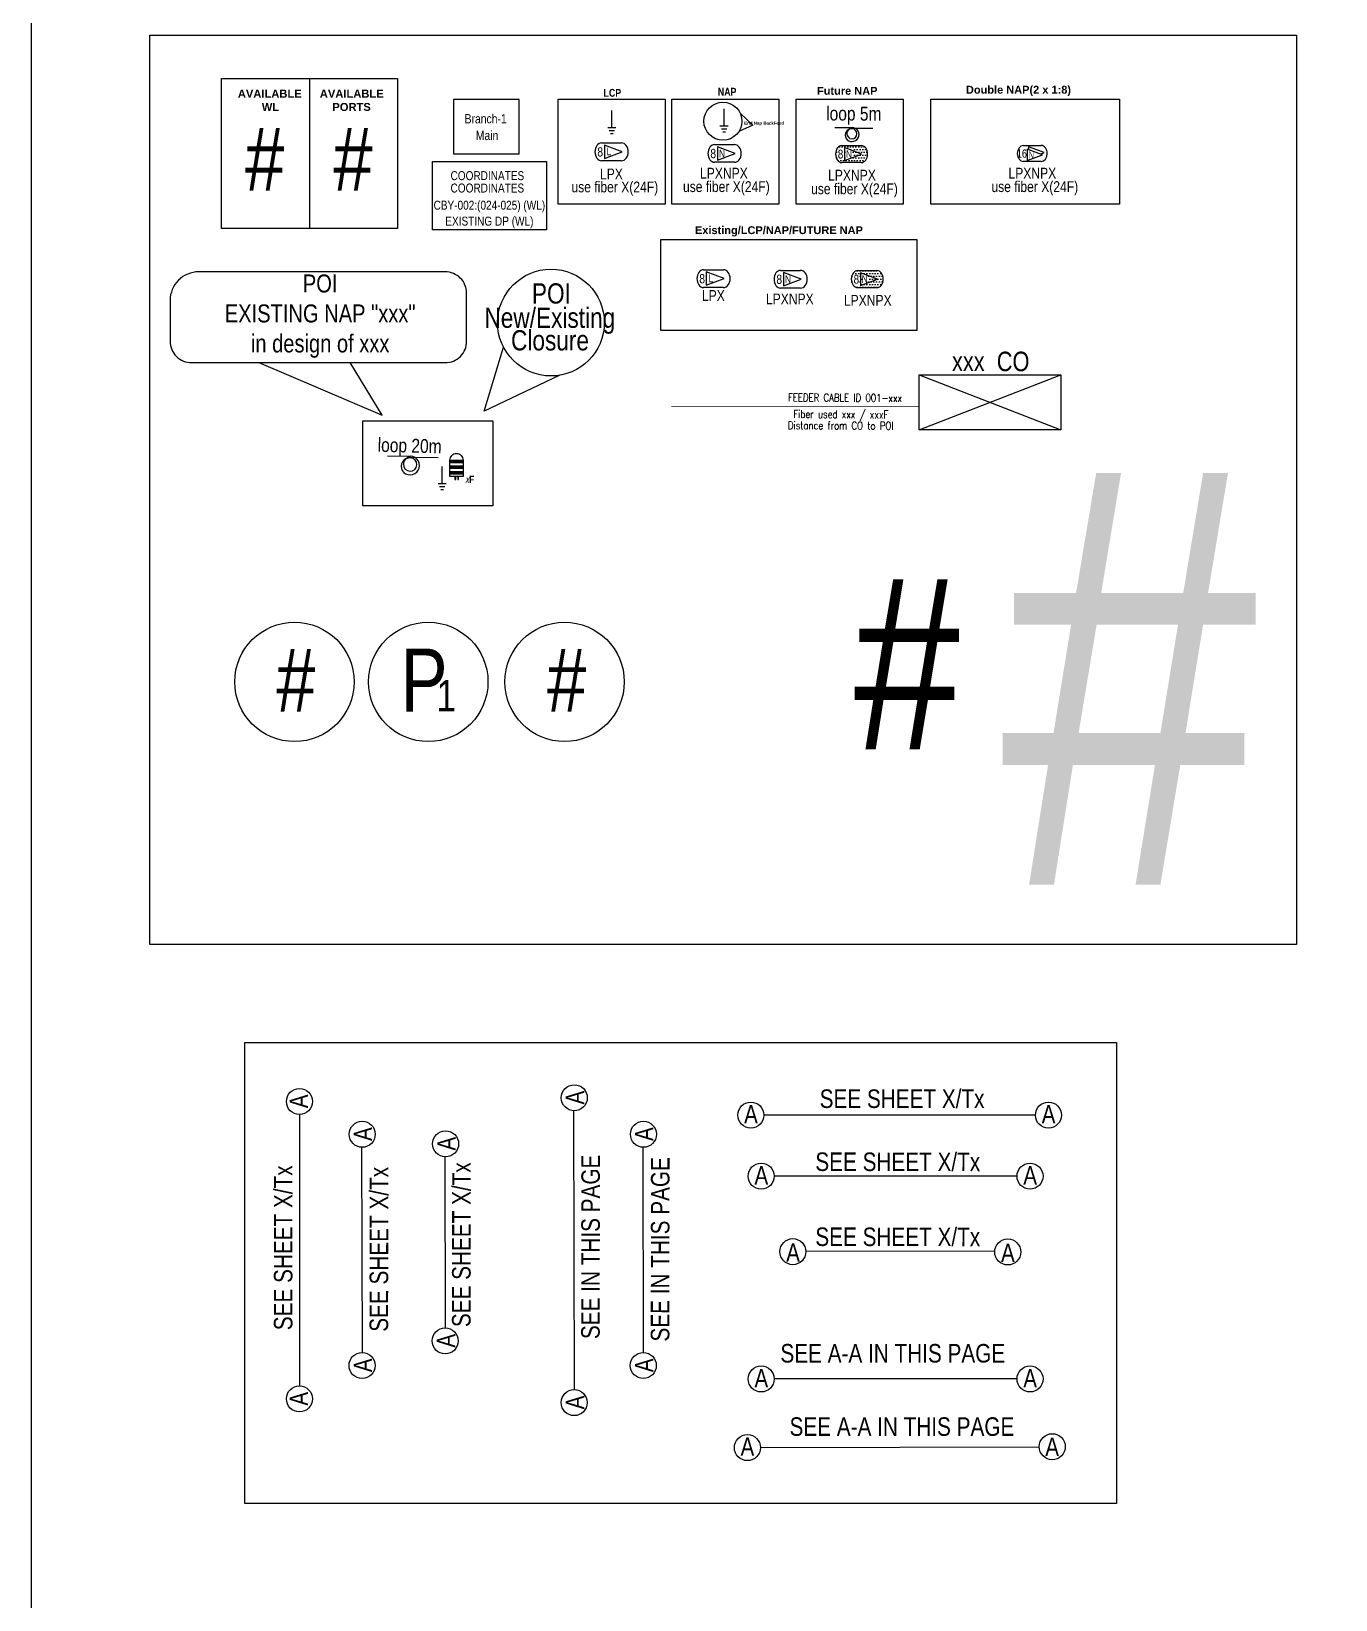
# Model space of a CAD drawing. Extents: x -663610 to -207124, y 70878 to 297551.
# Drawn here: x -255762 to -254919, y 80671 to 81685 of the extents above; entities that cross this region are included whole.
import ezdxf
from ezdxf.enums import TextEntityAlignment as Align

# ---------------------------------------------------------------- set-up
doc = ezdxf.new("R2010")
doc.units = 0
doc.header["$LTSCALE"] = 0.3
doc.linetypes.add('DASHED', pattern=[0.75, 0.5, -0.25])
doc.layers.get('0').update_dxf_attribs({"linetype": 'CONTINUOUS'})
for name, color, linetype in [('AVAILABLE PORTS', 20, 'CONTINUOUS'), ('AVAILABLE WL', 21, 'CONTINUOUS'), ('BASEMAP', 7, 'CONTINUOUS'), ('BOX No.', 7, 'CONTINUOUS'), ('COORDINATES', 3, 'CONTINUOUS'), ('Dome-Type Closure', 7, 'CONTINUOUS'), ('Double NAP', 7, 'CONTINUOUS'), ('DP #', 5, 'CONTINUOUS'), ('EXISTING DP ID', 2, 'CONTINUOUS'), ('EXISTING NAP AND LCP', 2, 'CONTINUOUS'), ('Existing NAP ID', 2, 'CONTINUOUS'), ('FOC Distribution Diagram (Proposed)', 1, 'CONTINUOUS'), ('Future NAP', 7, 'CONTINUOUS'), ('Future NAP ID', 1, 'CONTINUOUS'), ('Grounding System', 7, 'CONTINUOUS'), ('Loop', 7, 'CONTINUOUS'), ('Main or Branch', 7, 'CONTINUOUS'), ('NAP #', 3, 'CONTINUOUS'), ('Per page (Grounding)', 7, 'CONTINUOUS'), ('Proposed LCP', 1, 'CONTINUOUS'), ('Proposed LCP ID', 7, 'CONTINUOUS'), ('Proposed NAP', 7, 'CONTINUOUS'), ('Proposed NAP ID', 1, 'CONTINUOUS'), ('Proposed Pole #', 1, 'CONTINUOUS'), ('SEE SHEET', 7, 'CONTINUOUS')]:
    doc.layers.add(name, color=color, linetype=linetype)
doc.styles.add('Mark', font='arial.ttf', dxfattribs={"width": 0.8, "height": 2.5})
doc.styles.add('ROMANS', font='ROMANS.SHX', dxfattribs={"width": 0.8, "height": 2})
doc.styles.get("Standard").update_dxf_attribs({"font": '', "width": 0.8})
doc.styles.add('WMF-Arial Unicode MS0', font='')
doc.styles.get('Standard').set_extended_font_data('FangSong_GB2312')
doc.styles.get('WMF-Arial Unicode MS0').set_extended_font_data('Arial Unicode MS', bold=True)

# ---------------------------------------------------------------- blocks, each defined once
blk = doc.blocks.new('PROPOSED LCP')
at = {"color": 7, "linetype": 'Continuous'}
for p, q in [((74518.8, 11219.85), (74525.27, 11219.85)), ((74525.27, 11214.1), (74518.8, 11214.1))]:
    blk.add_line(p, q, dxfattribs=at)
blk.add_lwpolyline([(74525.45, 11216.98), (74519.7, 11219.14), (74519.7, 11214.82)], close=True, dxfattribs=at)
for centre, major_axis, start_param, end_param in [((74518.8, 11216.98), (0, -2.87), 3.141593, 4.712389), ((74518.8, 11216.98), (0, -2.88), 4.712389, 6.283185), ((74525.27, 11216.98), (0, -2.87), 1.570796, 3.141593), ((74525.27, 11216.98), (0, -2.88), 0, 1.570796)]:
    blk.add_ellipse(centre, major_axis=major_axis, ratio=0.75, start_param=start_param, end_param=end_param, dxfattribs=at)
at = {"color": 7, "style": 'Mark', "width": 0.8}
for s, height, p in [('8', 3, (74518.35, 11215.46)), ('L', 2.5, (74521.2, 11215.84))]:
    blk.add_text(s, height=height, dxfattribs=at).set_placement(p, align=Align.CENTER)
blk = doc.blocks.new('PROPOSED NAP')
at = {"color": 7, "linetype": 'Continuous'}
for p, q in [((74519.12, 11201.41), (74524.62, 11201.41)), ((74524.62, 11196.53), (74519.12, 11196.53))]:
    blk.add_line(p, q, dxfattribs=at)
blk.add_lwpolyline([(74524.77, 11198.97), (74519.88, 11200.8), (74519.88, 11197.14)], close=True, dxfattribs=at)
for centre, start_param, end_param in [((74519.12, 11198.97), 3.141593, 4.712389), ((74524.62, 11198.97), 1.570796, 3.141593), ((74519.12, 11198.97), 4.712389, 6.283185), ((74524.62, 11198.97), 0, 1.570796)]:
    blk.add_ellipse(centre, major_axis=(0, -2.44), ratio=0.75, start_param=start_param, end_param=end_param, dxfattribs=at)
at = {"color": 7, "style": 'Mark', "width": 0.8}
for s, height, p in [('8', 2.55, (74518.73, 11197.68)), ('N', 2.12, (74521.16, 11197.9))]:
    blk.add_text(s, height=height, dxfattribs=at).set_placement(p, align=Align.CENTER)
blk = doc.blocks.new('NAP NEW')
at = {"ltscale": 0.3}
h = blk.add_hatch(dxfattribs=at)
h.set_pattern_fill('DOTS', color=256, scale=1.5, style=0)
edge = h.paths.add_edge_path()
edge.add_ellipse((84650.7, -14873.4), major_axis=(0, -7.36), ratio=0.75, start_angle=90, end_angle=180)
edge.add_line((84650.7, -14866), (84634.1, -14866))
edge.add_ellipse((84634.1, -14873.4), major_axis=(0, -7.36), ratio=0.75, start_angle=180, end_angle=270)
edge.add_ellipse((84634.1, -14873.4), major_axis=(0, -7.36), ratio=0.75, start_angle=270, end_angle=360)
edge.add_line((84634.1, -14880.8), (84650.7, -14880.8))
edge.add_ellipse((84650.7, -14873.4), major_axis=(0, -7.36), ratio=0.75, start_angle=0, end_angle=90)
h.paths.add_polyline_path([(84651.1, -14873.4), (84636.4, -14878.9), (84636.4, -14867.9)], flags=16)
h = blk.add_hatch(dxfattribs=at)
h.set_pattern_fill('DOTS', color=256, scale=1.5, style=0)
h.paths.add_polyline_path([(84636.4, -14867.9), (84636.4, -14878.9), (84651.1, -14873.4)])
at = {"color": 7, "linetype": 'Continuous'}
for p, q in [((84634.1, -14866), (84650.7, -14866)), ((84650.7, -14880.8), (84634.1, -14880.8))]:
    blk.add_line(p, q, dxfattribs=at)
blk.add_lwpolyline([(84651.1, -14873.4), (84636.4, -14867.9), (84636.4, -14878.9)], close=True, dxfattribs=at)
for centre, start_param, end_param in [((84634.1, -14873.4), 3.141593, 4.712389), ((84634.1, -14873.4), 4.712389, 6.283185), ((84650.7, -14873.4), 1.570796, 3.141593), ((84650.7, -14873.4), 0, 1.570796)]:
    blk.add_ellipse(centre, major_axis=(0, -7.36), ratio=0.75, start_param=start_param, end_param=end_param, dxfattribs=at)
at = {"color": 7, "style": 'Mark', "width": 0.8}
for s, height, p in [('8', 7.68, (84632.9, -14877.3)), ('N', 6.4, (84640.2, -14876.6))]:
    blk.add_text(s, height=height, dxfattribs=at).set_placement(p, align=Align.CENTER)
blk = doc.blocks.new('LOOP')
for p, q in [((-3.5, 1.41), (0, 1.41)), ((0, 1.29), (4.22, 1.29))]:
    blk.add_line(p, q)
for centre, radius, start, end in [((-0.12, -0.13), 1.28, 84.6247, 275.3753), ((0.02, 0.2), 1.09, 91.2841, 267.6599), ((-0.03, 0.13), 1.02, 270.5017, 88.3653), ((0, 0), 1.41, 269.992, 90.008)]:
    blk.add_arc(centre, radius, start, end)
blk = doc.blocks.new('GROUNDING')
at = {"color": 1}
for p, q in [((-8.52, -0.47), (-8.52, 0.47)), ((-7.42, -0.99), (-7.42, 0.98)), ((-6.32, -1.5), (-6.32, 1.5)), ((-6.32, 0), (0, 0))]:
    blk.add_line(p, q, dxfattribs=at)
blk = doc.blocks.new('Dome-Type Closure')
at = {"ltscale": 0.3}
h = blk.add_hatch(color=256, dxfattribs=at)
h.paths.add_polyline_path([(66140.524, 7972.167), (66140.508, 7972.167), (66140.508, 7972.112), (66140.524, 7972.112)])
h.paths.add_polyline_path([(66140.578, 7972.167), (66140.563, 7972.167), (66140.563, 7972.112), (66140.578, 7972.112)])
at = {"color": 7, "linetype": 'Continuous'}
for p, q in [((66140.413, 7972.374), (66140.663, 7972.374)), ((66140.413, 7972.342), (66140.663, 7972.342)), ((66140.413, 7972.327), (66140.663, 7972.327)), ((66140.414, 7972.483), (66140.664, 7972.483)), ((66140.414, 7972.452), (66140.664, 7972.452)), ((66140.414, 7972.436), (66140.664, 7972.436)), ((66140.415, 7972.358), (66140.665, 7972.358)), ((66140.416, 7972.467), (66140.666, 7972.467)), ((66140.414, 7972.264), (66140.664, 7972.264)), ((66140.414, 7972.233), (66140.664, 7972.233)), ((66140.414, 7972.217), (66140.664, 7972.217)), ((66140.416, 7972.249), (66140.666, 7972.249))]:
    blk.add_line(p, q, dxfattribs=at)
blk.add_lwpolyline([(66140.664, 7972.483), (66140.664, 7972.17), (66140.414, 7972.17), (66140.414, 7972.483, -0.414214), (66140.539, 7972.608, -0.414214)], format="xyb", close=True, dxfattribs=at)
for points in [[(66140.508, 7972.112), (66140.524, 7972.112), (66140.524, 7972.167), (66140.508, 7972.167)], [(66140.563, 7972.112), (66140.578, 7972.112), (66140.578, 7972.167), (66140.563, 7972.167)]]:
    blk.add_lwpolyline(points, close=True, dxfattribs=at)
blk = doc.blocks.new('DN')
at = {"color": 7, "linetype": 'Continuous'}
for p, q in [((-318213.4, 148769.4), (-318200.5, 148769.4)), ((-318200.5, 148758), (-318213.4, 148758))]:
    blk.add_line(p, q, dxfattribs=at)
blk.add_lwpolyline([(-318199.5, 148762.8), (-318210.6, 148766.9), (-318210.6, 148758.6)], close=True, dxfattribs=at)
blk.add_lwpolyline([(-318201, 148763.3), (-318198.5, 148764.3), (-318209.6, 148768.4), (-318209.6, 148766.6)], dxfattribs=at)
for centre, start_param, end_param in [((-318213.4, 148763.7), 3.141593, 4.712389), ((-318213.4, 148763.7), 4.712389, 6.283185), ((-318200.5, 148763.7), 1.570796, 3.141593), ((-318200.5, 148763.7), 0, 1.570796)]:
    blk.add_ellipse(centre, major_axis=(0, -5.74), ratio=0.75, start_param=start_param, end_param=end_param, dxfattribs=at)
at = {"color": 7, "style": 'Mark', "width": 0.8}
for s, height, p in [('16', 5.93, (-318214.4, 148760.7)), ('N', 4.95, (-318207.6, 148760.3))]:
    blk.add_text(s, height=height, dxfattribs=at).set_placement(p, align=Align.CENTER)
blk = doc.blocks.new('A$C1CA07BC9')
at = {"layer": 'BASEMAP', "color": 152, "ltscale": 2, "true_color": 0x2776bb}
blk.add_lwpolyline([(0, 68), (69.1, 68), (69.1, 0), (0, 0)], close=True, dxfattribs=at)
at = {"layer": 'BASEMAP', "color": 152, "ltscale": 2, "true_color": 0x2776bb, "style": 'WMF-Arial Unicode MS0', "width": 0.8}
blk.add_text('LCP', height=5.09, dxfattribs=at).set_placement((35, 69.5), align=Align.CENTER)
blk = doc.blocks.new('A$C2F1832FF')
at = {"layer": 'BASEMAP', "color": 152, "ltscale": 2, "true_color": 0x2776bb}
blk.add_lwpolyline([(23.5, 17.5), (31.7, 9.7), (22.6, 5.6)], dxfattribs=at)
blk.add_circle((12.3, 12.3), 12.3, dxfattribs=at)
at = {"layer": 'BASEMAP', "color": 152, "ltscale": 2, "insert": (38.9, 12.1), "char_height": 2.035, "width": 26.122, "attachment_point": 2, "style": 'WMF-Arial Unicode MS0'}
blk.add_mtext('{\\fArial Unicode MS|b1|i0|c134|p32;End Nap BackFeed}', dxfattribs=at)
blk = doc.blocks.new('A$C17F30602')
at = {"layer": 'BASEMAP', "color": 152, "ltscale": 2, "true_color": 0x2776bb}
blk.add_lwpolyline([(0, 68), (69.1, 68), (69.1, 0), (0, 0)], close=True, dxfattribs=at)
at = {"layer": 'Per page (Grounding)', "color": 30, "ltscale": 2, "true_color": 0xf8991e}
blk.add_blockref('A$C2F1832FF', (20.7, 41.4), dxfattribs=at)
at = {"layer": 'BASEMAP', "color": 152, "ltscale": 2, "true_color": 0x2776bb, "style": 'WMF-Arial Unicode MS0', "width": 0.8}
blk.add_text('NAP', height=5.09, dxfattribs=at).set_placement((35.7, 70.2), align=Align.CENTER)
blk = doc.blocks.new('A$C374453E2')
at = {"layer": 'BASEMAP', "color": 152, "ltscale": 2, "true_color": 0x2776bb}
blk.add_lwpolyline([(0, 68), (122.1, 68), (122.1, 0), (0, 0)], close=True, dxfattribs=at)
at = {"layer": 'BASEMAP', "color": 152, "ltscale": 2, "true_color": 0x2776bb, "insert": (22.8, 73.3), "char_height": 5.087, "attachment_point": 4, "style": 'WMF-Arial Unicode MS0'}
blk.add_mtext_dynamic_manual_height_columns('Double NAP(2 x 1:8)', width=106.739, gutter_width=40, heights=[0], dxfattribs=at)
blk = doc.blocks.new('A$C3E10745E')
at = {"layer": 'BASEMAP', "color": 152, "ltscale": 2, "true_color": 0x2776bb}
blk.add_lwpolyline([(0, 68), (69.1, 68), (69.1, 0), (0, 0)], close=True, dxfattribs=at)
at = {"layer": 'BASEMAP', "color": 152, "ltscale": 2, "true_color": 0x2776bb, "insert": (13.4, 73.3), "char_height": 5.09, "attachment_point": 4, "style": 'WMF-Arial Unicode MS0'}
blk.add_mtext_dynamic_manual_height_columns('Future NAP', width=106.739, gutter_width=40, heights=[0], dxfattribs=at)
blk = doc.blocks.new('A$C21030B50')
at = {"layer": 'Per page (Grounding)', "color": 152, "ltscale": 2, "true_color": 0x2776bb}
blk.add_lwpolyline([(0, 58.8), (165.6, 58.8), (165.6, 0), (0, 0)], close=True, dxfattribs=at)
at = {"layer": 'Per page (Grounding)', "color": 152, "ltscale": 2, "true_color": 0x2776bb, "insert": (22.1, 67.4), "char_height": 5.087, "attachment_point": 1, "style": 'WMF-Arial Unicode MS0'}
blk.add_mtext_dynamic_manual_height_columns('{\\fArial Unicode MS|b1|i0|c134|p32;Existing}/LCP/NAP/FUTURE NAP', width=161.901, gutter_width=28.3, heights=[0], dxfattribs=at)
blk = doc.blocks.new('A$C276F27D5')
at = {"ltscale": 0.3}
for p, q in [((0, 35.5), (91.7, 0)), ((0, 0), (91.7, 35.5))]:
    blk.add_line(p, q, dxfattribs=at)
blk.add_lwpolyline([(0, 35.5), (91.7, 35.5), (91.7, 0), (0, 0)], close=True, dxfattribs=at)

msp = doc.modelspace()

# ---------------------------------------------------------------- linework, layer by layer
at = {"color": 1, "ltscale": 2}
msp.add_lwpolyline([(-255494.8, 81529.9), (-255654.1, 81529.9, 0.414214), (-255672.6, 81511.4), (-255672.6, 81485.1, 0.414214), (-255658.7, 81471.2), (-255494.8, 81471.2, 0.414214), (-255480.9, 81485.1), (-255480.9, 81516.1, 0.414214)], format="xyb", close=True, dxfattribs=at)
at = {"color": 1}
msp.add_lwpolyline([(-255421.1, 81462.9), (-255469.5, 81439.9), (-255457.1, 81481.2)], dxfattribs=at)
at = {"color": 1, "ltscale": 2}
msp.add_lwpolyline([(-255615.3, 81471.2), (-255535.5, 81437.3), (-255556.3, 81471.2)], dxfattribs=at)
at = {"color": 1}
msp.add_circle((-255426.4, 81497.1), 34.5, dxfattribs=at)
at = {"layer": 'BASEMAP', "color": 152, "ltscale": 2, "true_color": 0x2776bb}
for points in [[(-255762.3, 83013.7), (-248424.4, 83013.7), (-248424.4, 78378.8), (-255762.3, 78378.8)], [(-255685.6, 81683), (-254944.4, 81683), (-254944.4, 81095), (-255685.6, 81095)], [(-255548, 81433.5), (-255464, 81433.5), (-255464, 81378.7), (-255548, 81378.7)], [(-255624.4, 81031.6), (-255060.8, 81031.6), (-255060.8, 80733.5), (-255624.4, 80733.5)]]:
    msp.add_lwpolyline(points, close=True, dxfattribs=at)
at = {"layer": 'DP #'}
msp.add_circle((-255592.2, 81264.8), 38.6, dxfattribs=at)
at = {"layer": 'FOC Distribution Diagram (Proposed)', "color": 1, "linetype": 'DASHED', "ltscale": 50, "const_width": 0.36}
msp.add_lwpolyline([(-255188.4, 81443), (-255348.5, 81443)], dxfattribs=at)
at = {"layer": 'NAP #'}
msp.add_circle((-255417.6, 81264.8), 38.6, dxfattribs=at)
at = {"layer": 'Per page (Grounding)', "color": 152, "ltscale": 2, "true_color": 0x2776bb}
msp.add_line((-255582.5, 81654.9), (-255582.5, 81557.9), dxfattribs=at)
for points in [[(-255639.3, 81654.9), (-255525.7, 81654.9), (-255525.7, 81557.9), (-255639.3, 81557.9)], [(-255446.9, 81641.3), (-255489.4, 81641.3), (-255489.4, 81606.2), (-255446.9, 81606.2)], [(-255503, 81601.2), (-255429.2, 81601.2), (-255429.2, 81557), (-255503, 81557)]]:
    msp.add_lwpolyline(points, close=True, dxfattribs=at)
at = {"layer": 'Proposed Pole #', "color": 1}
msp.add_circle((-255505.7, 81264.8), 38.6, dxfattribs=at)
at = {"layer": 'SEE SHEET'}
for points in [[(-255411.9, 80987.5), (-255411.4, 80807.2)], [(-255589, 80985.1), (-255589, 80809.6)], [(-255113.2, 80984.7), (-255288.8, 80984.7)], [(-255548.9, 80963.9), (-255548.5, 80831.2)], [(-255495.1, 80957.7), (-255494.8, 80847.1)], [(-255367.1, 80963.9), (-255366.7, 80831.2)], [(-255125.2, 80945.2), (-255282.1, 80945.2)], [(-255139.5, 80896.8), (-255261.6, 80896.4)], [(-255125.2, 80814.1), (-255282.1, 80814.1)], [(-255110.7, 80770.1), (-255291, 80769.6)]]:
    msp.add_lwpolyline(points, dxfattribs=at)
for centre in [(-255589, 80993.5), (-255411.3, 80995.9), (-255297.2, 80984.7), (-255104.8, 80984.7), (-255548.4, 80972.3), (-255366.6, 80972.3), (-255494.5, 80966.1), (-255290.5, 80945.2), (-255116.7, 80945.2), (-255270, 80896.4), (-255131.1, 80896.2), (-255494.8, 80838.7), (-255548.5, 80822.8), (-255366.7, 80822.8), (-255290.5, 80814.1), (-255116.7, 80814.1), (-255589, 80801.2), (-255411.4, 80798.8), (-255299.4, 80769.7), (-255102.3, 80770.3)]:
    msp.add_circle(centre, 8.41, dxfattribs=at)

# ---------------------------------------------------------------- block references
at = {"layer": 'BASEMAP', "color": 3, "ltscale": 2}
msp.add_blockref('A$C276F27D5', (-255188.4, 81427.8), dxfattribs=at)
at = {"layer": 'Dome-Type Closure', "xscale": 33.91188757074997, "yscale": 33.91188757074997, "zscale": 33.91188757073721}
msp.add_blockref('Dome-Type Closure', (-2498438, -188953.7), dxfattribs=at)
at = {"layer": 'Double NAP', "color": 2, "xscale": 0.9, "yscale": 0.9, "zscale": 0.9}
msp.add_blockref('DN', (31271, -52280.9), dxfattribs=at)
at = {"layer": 'EXISTING NAP AND LCP', "color": 1}
for name, p, xscale, yscale, zscale in [('PROPOSED LCP', (-404022.2, 59143.2), 1.995395123738757, 1.995395123677106, 1.995395123676357), ('PROPOSED NAP', (-430213.3, 55235.3), 2.347523674960324, 2.347523674887796, 2.347523674886913)]:
    msp.add_blockref(name, p, dxfattribs=dict(at, xscale=xscale, yscale=yscale, zscale=zscale))
at = {"layer": 'EXISTING NAP AND LCP', "linetype": 'DASHED', "xscale": 0.7482695498099371, "yscale": 0.7482695498099371, "zscale": 0.748269549813912}
msp.add_blockref('NAP NEW', (-318557.2, 92654.5), dxfattribs=at)
at = {"layer": 'Future NAP', "color": 5, "linetype": 'DASHED', "xscale": 0.7482695498099371, "yscale": 0.7482695498099371, "zscale": 0.748269549813912}
msp.add_blockref('NAP NEW', (-318567.4, 92735.4), dxfattribs=at)
at = {"layer": 'Grounding System', "xscale": 1.759689816460297, "yscale": 1.75968981646467, "zscale": 1.759689816459079, "rotation": 90.12732000375522}
for p in [(-255314.5, 81635.2), (-255387.1, 81634.2), (-255496.8, 81404)]:
    msp.add_blockref('GROUNDING', p, dxfattribs=at)
at = {"layer": 'Loop', "xscale": 3.179239459787085, "yscale": 3.179239459770653, "zscale": 3.179239459779371}
msp.add_blockref('LOOP', (-255231.7, 81618.7), dxfattribs=at)
at = {"layer": 'Loop', "xscale": 4.241880406010896, "yscale": 4.241880406010896, "zscale": 4.241880406006983, "rotation": 358.8521671416707}
msp.add_blockref('LOOP', (-255517.3, 81404.7), dxfattribs=at)
at = {"layer": 'Per page (Grounding)', "color": 30, "ltscale": 2, "true_color": 0xf8991e}
for name, p in [('A$C1CA07BC9', (-255421.7, 81573.6)), ('A$C17F30602', (-255348.2, 81573.6)), ('A$C3E10745E', (-255267.8, 81573.6)), ('A$C374453E2', (-255180.9, 81573.6)), ('A$C21030B50', (-255355.4, 81492))]:
    msp.add_blockref(name, p, dxfattribs=at)
at = {"layer": 'Proposed LCP', "color": 1, "xscale": 1.995395123738757, "yscale": 1.995395123677106, "zscale": 1.995395123676357}
msp.add_blockref('PROPOSED LCP', (-404088.1, 59225.2), dxfattribs=at)
at = {"layer": 'Proposed NAP', "color": 1, "xscale": 2.347523674960324, "yscale": 2.347523674887796, "zscale": 2.347523674886913}
msp.add_blockref('PROPOSED NAP', (-430256, 55316.6), dxfattribs=at)

# ---------------------------------------------------------------- texts
at = {"lineweight": 5, "style": 'Mark', "width": 0.8}
for s, rotation, p in [('loop 5m', 359.65, (-255248.5, 81627.8, 27.8)), ('loop 20m', 358.5022, (-255538.5, 81413.6, 27.8))]:
    msp.add_text(s, height=8.99, rotation=rotation, dxfattribs=at).set_placement(p)
at = {"color": 1, "style": 'Mark', "width": 0.8}
for s, height, p in [('POI', 13.09, (-255438.7, 81509.4)), ('New/Existing', 13.092, (-255469.4, 81493.7)), ('Closure', 13.09, (-255452.2, 81479.1))]:
    msp.add_text(s, height=height, dxfattribs=at).set_placement(p)
at = {"color": 7, "style": 'Mark', "width": 0.8}
msp.add_text('xxx  CO', height=12.6, dxfattribs=at).set_placement((-255142.1, 81465.7), align=Align.CENTER)
at = {"style": 'ROMANS', "width": 0.8}
for s, p in [('FEEDER CABLE ID 001-xxx', (-255236.3, 81446)), ('Distance from CO to POI', (-255239.1, 81428)), ('Fiber used xxx / xxxF', (-255239, 81435.3))]:
    msp.add_text(s, height=5.04, rotation=359.6769, dxfattribs=at).set_placement(p, align=Align.CENTER)
at = {"color": 1, "ltscale": 2, "insert": (-255575.6, 81528.2), "char_height": 11.629, "width": 261.803, "attachment_point": 2, "style": 'Mark'}
msp.add_mtext('POI \\PEXISTING NAP "xxx" \\Pin design of xxx', dxfattribs=at)
at = {"layer": 'AVAILABLE PORTS', "style": 'Mark', "width": 0.8}
msp.add_text('#', height=40.8, dxfattribs=at).set_placement((-255567.1, 81582.3))
at = {"layer": 'AVAILABLE WL', "style": 'Mark', "width": 0.8}
msp.add_text('#', height=40.8, dxfattribs=at).set_placement((-255624.1, 81582.3))
at = {"layer": 'BOX No.', "color": 251, "style": 'Mark', "width": 0.8}
for height, p in [(267.8, (-255052.5, 81133.6)), (110.7, (-255196.3, 81221.1))]:
    msp.add_text('#', height=height, dxfattribs=at).set_placement(p, align=Align.CENTER)
at = {"layer": 'COORDINATES', "color": 3, "style": 'Mark', "width": 0.8}
for p in [(-255467.5, 81589.2), (-255467.5, 81581.2)]:
    msp.add_text('COORDINATES', height=5.808, dxfattribs=at).set_placement(p, align=Align.CENTER)
at = {"layer": 'Dome-Type Closure', "insert": (-255479, 81395.8), "char_height": 5.02, "width": 15.402, "attachment_point": 5}
msp.add_mtext('{\\fTxt|b0|i1|c0|p2;\\C7;x\\fArial|b1|i0|c134|p34;\\H0.9563x;F}', dxfattribs=at)
at = {"layer": 'DP #', "style": 'Mark', "width": 0.8}
msp.add_text('#', height=40.8, dxfattribs=at).set_placement((-255591.3, 81245.5), align=Align.CENTER)
at = {"layer": 'EXISTING DP ID', "color": 3, "style": 'Mark', "width": 0.8}
for s, p in [('CBY-002:(024-025) (WL)', (-255466.2, 81570.1)), ('EXISTING DP (WL)', (-255466.2, 81559.8))]:
    msp.add_text(s, height=5.808, dxfattribs=at).set_placement(p, align=Align.CENTER)
at = {"layer": 'Existing NAP ID', "color": 2, "style": 'Mark', "width": 0.8}
msp.add_text('LPX', height=7, dxfattribs=at).set_placement((-255321.4, 81511.1), align=Align.CENTER)
at = {"layer": 'Existing NAP ID', "style": 'Mark', "width": 0.8}
for p in [(-255272, 81508.9), (-255221.6, 81508)]:
    msp.add_text('LPXNPX', height=7, dxfattribs=at).set_placement(p, align=Align.CENTER)
at = {"layer": 'Future NAP ID', "color": 1, "style": 'Mark', "width": 0.8}
for s, p in [('LPXNPX', (-255231.8, 81588.9)), ('use fiber X(24F)', (-255230.2, 81580.1))]:
    msp.add_text(s, height=7, dxfattribs=at).set_placement(p, align=Align.CENTER)
at = {"layer": 'Main or Branch', "style": 'Mark', "width": 0.8}
for s, p in [('Branch-1', (-255468.6, 81625.9)), ('Main', (-255467.7, 81615.1))]:
    msp.add_text(s, height=6, rotation=359.9617, dxfattribs=at).set_placement(p, align=Align.CENTER)
at = {"layer": 'NAP #', "style": 'Mark', "width": 0.8}
msp.add_text('#', height=40.8, dxfattribs=at).set_placement((-255416.3, 81245.5), align=Align.CENTER)
at = {"layer": 'Per page (Grounding)', "color": 152, "ltscale": 2, "true_color": 0x2776bb, "char_height": 5.165, "width": 69.607, "attachment_point": 1, "style": 'WMF-Arial Unicode MS0'}
for s, insert in [('\\pi14.88061;{\\fArial Unicode MS|b1|i0|c134|p32;AVAILABLE \\P\\pi30.37613;WL}', (-255643.7, 81647.7)), ('\\pi14.88061;{\\fArial Unicode MS|b1|i0|c134|p32;AVAILABLE \\P\\pi22.99731;PORTS}', (-255590.7, 81647.7))]:
    msp.add_mtext(s, dxfattribs=dict(at, insert=insert))
at = {"layer": 'Proposed LCP ID', "color": 1, "style": 'Mark', "width": 0.8}
for s, p in [('LPX', (-255387.3, 81589.7)), ('use fiber X(24F)', (-255385.1, 81581.3))]:
    msp.add_text(s, height=7, dxfattribs=at).set_placement(p, align=Align.CENTER)
at = {"layer": 'Proposed NAP ID', "style": 'Mark', "width": 0.8}
for s, p in [('LPXNPX', (-255314.6, 81590.2)), ('LPXNPX', (-255115.2, 81590.2)), ('use fiber X(24F)', (-255313, 81581.5)), ('use fiber X(24F)', (-255113.6, 81581.5))]:
    msp.add_text(s, height=7, dxfattribs=at).set_placement(p, align=Align.CENTER)
at = {"layer": 'Proposed Pole #', "color": 1, "style": 'Mark', "width": 0.8}
for s, height, p in [('P', 40.8, (-255523.6, 81245.5)), ('1', 20.4, (-255500.4, 81245.7))]:
    msp.add_text(s, height=height, dxfattribs=at).set_placement(p)
at = {"layer": 'SEE SHEET', "style": 'Mark', "width": 0.8}
for s, height, rotation, p in [('A', 11.9, 90, (-255583.5, 80993.6)), ('A', 11.9, 89.9341, (-255404.9, 80996)), ('A', 11.9, 89.9341, (-255542, 80972.4)), ('A', 11.9, 89.9341, (-255360.2, 80972.4)), ('A', 11.9, 89.9341, (-255488, 80966.2)), ('SEE IN THIS PAGE', 12, 89.9341, (-255394.8, 80899.5)), ('SEE IN THIS PAGE', 12, 89.9341, (-255349.8, 80897.9)), ('SEE SHEET X/Tx', 12, 359.9341, (-255202.2, 80948.5)), ('SEE SHEET X/Tx', 12, 90, (-255593.5, 80898.9)), ('SEE SHEET X/Tx', 12, 89.9341, (-255531.6, 80897.9)), ('SEE SHEET X/Tx', 12, 89.9341, (-255478.3, 80900.9)), ('SEE SHEET X/Tx', 12, 359.9341, (-255202.2, 80900)), ('A', 11.9, 359.9341, (-255269.9, 80889.9)), ('A', 11.9, 359.9341, (-255131, 80889.7)), ('A', 11.9, 89.9341, (-255488.3, 80838.8)), ('A', 11.9, 89.9341, (-255542, 80822.9)), ('A', 11.9, 89.9341, (-255360.2, 80822.9)), ('A', 11.9, 90, (-255583.5, 80801.3)), ('A', 11.9, 89.9341, (-255404.9, 80798.9)), ('A', 11.9, 359.9341, (-255299.4, 80764.4)), ('A', 11.9, 359.9341, (-255102.4, 80764.3))]:
    msp.add_text(s, height=height, rotation=rotation, dxfattribs=at).set_placement(p, align=Align.CENTER)
for s, height, p in [('SEE SHEET X/Tx', 12, (-255199.4, 80989.3)), ('A', 11.9, (-255297.1, 80979.3)), ('A', 11.9, (-255104.7, 80979.3)), ('A', 11.9, (-255290.4, 80939.8)), ('A', 11.9, (-255116.6, 80939.8)), ('SEE A-A IN THIS PAGE', 12, (-255205.4, 80824.7)), ('A', 11.9, (-255290.4, 80808.6)), ('A', 11.9, (-255116.6, 80808.6)), ('SEE A-A IN THIS PAGE', 12, (-255199.5, 80777.3))]:
    msp.add_text(s, height=height, dxfattribs=at).set_placement(p, align=Align.CENTER)

doc.saveas('drawing.dxf')
